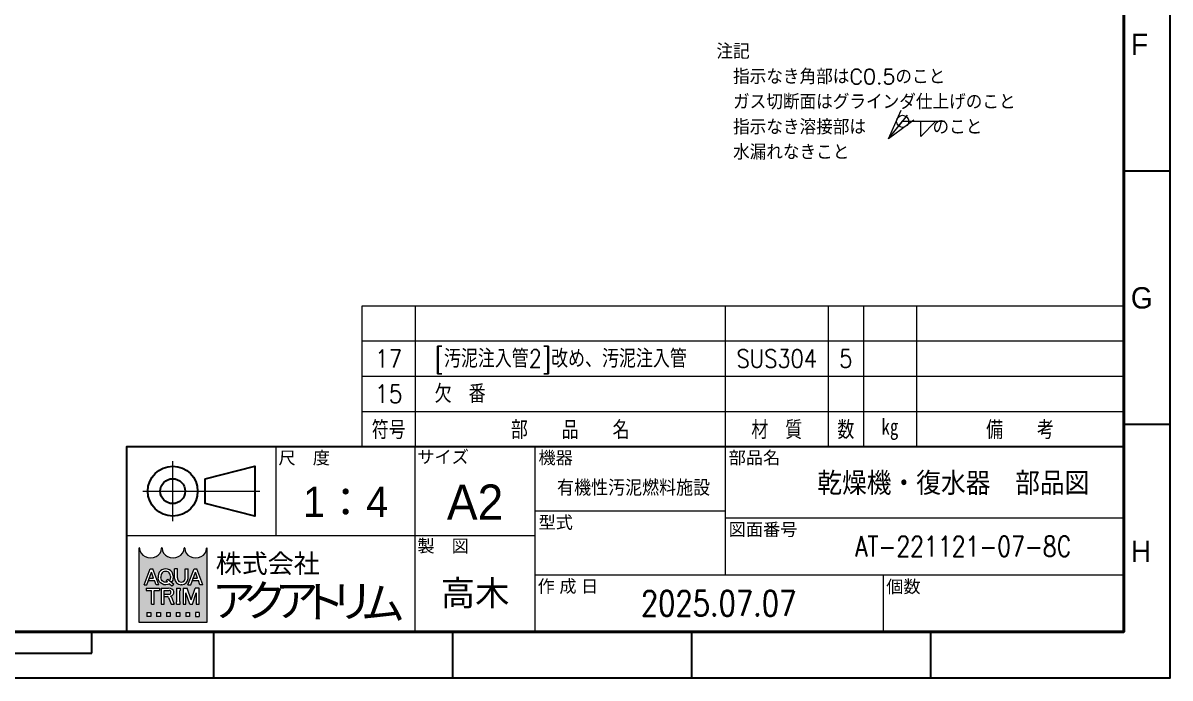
# Model space of a CAD drawing. Header units: millimetres. Extents: x -7 to 4834, y -34 to 1682.
# Drawn here: x 3923 to 4834, y 27 to 547 of the extents above; entities that cross this region are included whole.
import ezdxf
from ezdxf.enums import TextEntityAlignment as Align

# ---------------------------------------------------------------- set-up
doc = ezdxf.new("R2010")
doc.units = ezdxf.units.MM
doc.header["$LTSCALE"] = 1.6
for name, color, linetype, lineweight in [('02_細線', 5, 'Continuous', 13), ('07_TEXT', 3, 'Continuous', 13), ('08_DIM', 3, 'Continuous', 13), ('99_図枠', 7, 'Continuous', 40)]:
    doc.layers.add(name, color=color, linetype=linetype, lineweight=lineweight)
doc.styles.add('KSS_TXT', font='txt.shx', dxfattribs={"bigfont": 'extfont2.shx'})
doc.styles.add('MS_G', font='MS Gothic.ttf')
doc.styles.get("Standard").update_dxf_attribs({"font": 'txt.shx', "bigfont": 'extfont2.shx'})
doc.styles.add('寸法用', font='simplex.shx', dxfattribs={"width": 0.8, "bigfont": '@extfont2.shx'})
doc.styles.add('表題用', font='MS PGothic.ttf')
doc.dimstyles.new('KSS_DIM', dxfattribs={"dimscale": 4, "dimtxt": 3, "dimasz": 2.5, "dimexe": 1.25, "dimexo": 0.625, "dimtad": 1, "dimdsep": 46, "dimtxsty": 'KSS_TXT', "dimblk": 'OPEN30', "dimcen": 0, "dimazin": 2, "dimtfac": 0.75, "dimtmove": 0, "dimatfit": 3, "dimldrblk": 'OPEN30', "dimfxl": 1.25, "dimtolj": 1, "dimarcsym": 0})

# ---------------------------------------------------------------- blocks, each defined once
blk = doc.blocks.new('Weld-line')
blk.add_line((0, 0), (1, 0))
blk = doc.blocks.new('Weld10-s5')
blk.add_circle((0, 0), 2)
blk = doc.blocks.new('Weld10-a1')
for p, q in [((5, 0), (0, 5)), ((0, 5), (0, 0)), ((0, 0), (5, 0))]:
    blk.add_line(p, q)
at = {"width": 0.9}
blk.add_attdef('S', text='', height=2.799999999999999, dxfattribs=at).set_placement((-2, 1), align=Align.RIGHT)
blk.add_attdef('L', (8, 1), '', height=2.799999999999999, dxfattribs=at)
blk = doc.blocks.new('_Open30')
at = {"color": 0, "linetype": 'ByBlock', "lineweight": -2}
for p, q in [((-1, 0.26794919), (0, 0)), ((0, 0), (-1, -0.26794919)), ((0, 0), (-1, 0))]:
    blk.add_line(p, q, dxfattribs=at)
blk = doc.blocks.new('Jis_w20130906110600')
blk.add_blockref('Weld10-s5', (0, 0))
at = {"xscale": -1, "rotation": 180}
blk.add_blockref('Weld10-a1', (6, 0), dxfattribs=at)
at = {"layer": '08_DIM', "xscale": 14, "yscale": 14, "zscale": 14}
blk.add_blockref('Weld-line', (0, 0), dxfattribs=at)
at = {"style": 'KSS_TXT', "flags": 1}
blk.add_attdef('JISINFO', (0, 0), '', height=3, dxfattribs=at)
at = {"layer": '08_DIM'}
blk.add_leader([(-4.630805428080293, -5.765361229938434), (0, 0)], dimstyle='KSS_DIM', dxfattribs=at)

msp = doc.modelspace()

# ---------------------------------------------------------------- hatches: boundary and pattern name
at = {"layer": '99_図枠', "lineweight": 5}
h = msp.add_hatch(color=256, dxfattribs=at)
h.dxf.hatch_style = 1
edge = h.paths.add_edge_path()
edge.add_arc((4069.039068235596, 129.9200629039132), 0.2561589359989651, 90, 180)
edge.add_ellipse((4060.073505475633, 129.9200629039132), major_axis=(-8.709403823964816, 0), ratio=0.8823529411764706, start_angle=360, end_angle=540, ccw=False)
edge.add_arc((4051.107942715669, 129.9200629039132), 0.2561589359989651, 3.187317984128254, 180.000000000026)
edge.add_ellipse((4042.142379955705, 129.9200629039132), major_axis=(-8.709403823964816, 0), ratio=0.8823529411764706, start_angle=360, end_angle=540, ccw=False)
edge.add_arc((4033.176817195741, 129.9200629039132), 0.2561589359989651, 3.187317984128254, 180)
edge.add_ellipse((4024.211254435777, 129.9200629039132), major_axis=(-8.709403823964816, 0), ratio=0.8823529411764706, start_angle=360, end_angle=540, ccw=False)
edge.add_arc((4015.245691675814, 129.9200629039132), 0.2561589359989652, 3.187317984128254, 90)
edge.add_line((4015.245691675814, 130.1762218399126), (4015.245691675814, 71.00350762415155))
edge.add_line((4015.245691675814, 71.0035076241511), (4069.039068235596, 71.0035076241511))
edge.add_line((4069.039068235596, 71.0035076241511), (4069.039068235596, 130.1762218399099))
h.paths.add_polyline_path([(4023.919935443198, 113.5734798904195), (4026.043802816472, 113.5734798904195), (4030.873524657811, 100.827011235111), (4030.873524657811, 100.7655330904726), (4028.574187582719, 100.7655330904726), (4027.371825099499, 104.1421575098829), (4022.643144947371, 104.1421575098829), (4023.336372415573, 106.0889654234743), (4026.678597631296, 106.0889654234743), (4024.981869129835, 110.85393020831), (4021.389550676955, 100.7655330904726), (4019.090213601859, 100.7655330904726), (4019.090213601859, 100.827011235111)], flags=16)
edge = h.paths.add_edge_path(flags=16)
edge.add_ellipse((4036.218895160256, 107.9379832984432), major_axis=(-5.891655527976199, 0), ratio=0.9565217391304344, start_angle=180, end_angle=360, ccw=False)
edge.add_line((4042.11055068823, 107.9379832984432), (4042.11055068823, 106.401029682449))
edge.add_ellipse((4036.218895160256, 106.401029682449), major_axis=(-5.891655527976199, 0), ratio=0.9565217391304344, start_angle=143.3326496303211, end_angle=180, ccw=False)
edge.add_line((4040.868238709614, 102.9396354247947), (4039.217513730249, 104.2998512283197))
edge.add_ellipse((4036.218895160256, 106.5517486900644), major_axis=(3.756791187583959, 0), ratio=0.9950358206786507, start_angle=-36.90575420383822, end_angle=0)
edge.add_line((4039.975681631745, 106.5516035728196), (4039.975681631745, 107.7872642908278))
edge.add_ellipse((4036.218895160256, 107.7872642908278), major_axis=(3.756786471490809, 0), ratio=0.9947182625257319, start_angle=360, end_angle=540)
edge.add_line((4032.462108688764, 107.7872642908278), (4032.462108688764, 106.5516169486964))
edge.add_ellipse((4036.218895160256, 106.5517486900644), major_axis=(3.756791187583959, 0), ratio=0.9950358206786507, start_angle=-180, end_angle=-65.65102224368972)
edge.add_line((4037.761404914962, 103.1432399160876), (4036.715450410638, 104.1612041036273))
edge.add_line((4036.715450410635, 104.161204103626), (4037.850095601249, 105.366039274124))
edge.add_line((4037.850095601249, 105.3660392741258), (4042.594319537134, 101.4567458099113))
edge.add_line((4042.594319537134, 101.45674580991), (4041.111793470164, 99.88250959805691))
edge.add_line((4041.111793470164, 99.88250959805737), (4039.330842129596, 101.6158017029706))
edge.add_ellipse((4036.218895160256, 106.401029682449), major_axis=(-5.891655527976199, 0), ratio=0.9565217391304344, start_angle=0, end_angle=123.03690204376659, ccw=False)
edge.add_line((4030.327239632279, 106.401029682449), (4030.327239632279, 107.9379832984432))
h.paths.add_polyline_path([(4031.254489444671, 98.20394373048293), (4031.254489444671, 96.41083117848939), (4027.412105404688, 96.41083117848939, 0.4142135623730951), (4027.155946468687, 96.15467224249005), (4027.155946468687, 85.39599693053242), (4024.850516044698, 85.39599693053242), (4024.850516044698, 96.15467224249005, 0.4142135623730951), (4024.594357108699, 96.41083117848939), (4020.751973068714, 96.41083117848939), (4020.751973068714, 98.20394373048293)], flags=16)
edge = h.paths.add_edge_path(flags=16)
edge.add_line((4032.714553760301, 98.20394373048293), (4038.606209288276, 98.20394373048293))
edge.add_ellipse((4038.606209288274, 94.8347058867821), major_axis=(-4.134945875879029, 8e-16), ratio=0.8148203011203055, start_angle=115.67070175402901, end_angle=270, ccw=False)
edge.add_arc((4039.240313924067, 90.26865028854263), 1.674818033710891, 22.272952259934925, 58.5531130129101, ccw=False)
edge.add_line((4040.79017168399, 90.90343873364691), (4042.997314100151, 85.49846050493397))
edge.add_line((4042.997314100154, 85.49846050493397), (4042.997314100154, 85.39599693053378))
edge.add_line((4042.997314100154, 85.39599693053242), (4040.512572420964, 85.39599693053242))
edge.add_line((4040.512572420964, 85.39599693053242), (4038.562707183634, 90.82347840580451))
edge.add_arc((4037.612201862827, 90.44083229908574), 1.024635743995869, 21.92829786654814, 90)
edge.add_line((4037.612201862827, 91.46546804307945), (4035.096831865089, 91.46546804307945))
edge.add_line((4035.096831865089, 91.46546804307945), (4035.096831865089, 93.25858059507345))
edge.add_line((4035.096831865089, 93.2585805950748), (4038.913600011474, 93.2585805950748))
edge.add_arc((4038.858641556915, 94.8347058867821), 1.577083183248921, 271.9970571044072, 448.0029428955928)
edge.add_line((4038.913600011476, 96.41083117848939), (4035.01998418429, 96.41083117848939))
edge.add_line((4035.01998418429, 96.41083117848939), (4035.01998418429, 85.39599693053287))
edge.add_line((4035.01998418429, 85.39599693053242), (4032.714553760301, 85.39599693053242))
edge.add_line((4032.714553760301, 85.39599693053242), (4032.714553760301, 98.20394373048157))
h.paths.add_polyline_path([(4043.294672027805, 113.5734798904195), (4045.600102451796, 113.5734798904195), (4045.600102451796, 106.401029682449, 0.175030561155744), (4046.617122088757, 103.4654910218851, 0.2571496110314638), (4050.730897278811, 103.4654910218851, 0.1750305611562702), (4051.747916915771, 106.4010296824581), (4051.747916915771, 113.5734798904195), (4054.053347339762, 113.5734798904195), (4054.053347339762, 105.93763210008, -0.3793912406243967), (4049.058248087784, 100.7655330904726), (4048.289771279782, 100.7655330904726, -0.3793912406243716), (4043.294672027805, 105.93763210008)], flags=16)
h.paths.add_polyline_path([(4044.939890054025, 98.20394373048293), (4047.757638350016, 98.20394373048293), (4047.757638350016, 96.41083117848939, 0.4142135623730951), (4047.501479414017, 96.15467224249005), (4047.501479414017, 87.44526841852348, 0.4142135623730951), (4047.757638350016, 87.18910948252778), (4047.757638350016, 85.39599693053242), (4044.939890054025, 85.39599693053242), (4044.939890054025, 87.18910948252778, 0.4142135623730951), (4045.196048990026, 87.44526841852348), (4045.196048990026, 96.15467224249005, 0.4142135623730951), (4044.939890054025, 96.41083117848939)], flags=16)
h.paths.add_polyline_path([(4050.065564898963, 98.20394373048293), (4053.410895413704, 98.20394373048293), (4056.469538298937, 88.90173421761938), (4059.528181184171, 98.20394373048293), (4062.875634602981, 98.20394373048293), (4062.875634602981, 85.39599693053242), (4060.570204178992, 85.39599693053242), (4060.570204178992, 94.3615596904965), (4057.622253510933, 85.39599693053242), (4055.316823086942, 85.39599693053242), (4052.368872418883, 94.3615596904965), (4052.370995322955, 85.39599693053242), (4050.065564898963, 85.39599693053242)], flags=16)
h.paths.add_polyline_path([(4058.753274966937, 113.5734798904195), (4060.87714234021, 113.5734798904195), (4065.706864181549, 100.827011235111), (4065.706864181549, 100.7655330904726), (4063.407527106456, 100.7655330904726), (4062.205164623235, 104.1421575098829), (4057.476484471109, 104.1421575098829), (4058.169711939312, 106.0889654234743), (4061.511937155033, 106.0889654234743), (4059.815208653572, 110.85393020831), (4056.22289020069, 100.7655330904726), (4053.923553125595, 100.7655330904726), (4053.923553125595, 100.827011235111)], flags=16)
h.paths.add_polyline_path([(4021.393506139789, 78.68827570412031), (4024.467413371776, 78.68827570412031), (4024.467413371776, 75.6143684721337), (4021.393506139789, 75.6143684721337)], flags=16)
h.paths.add_polyline_path([(4029.078274219759, 78.68827570412031), (4032.152181451745, 78.68827570412031), (4032.152181451745, 75.6143684721337), (4029.078274219759, 75.6143684721337)], flags=16)
h.paths.add_polyline_path([(4036.763042299726, 78.68827570412031), (4039.836949531714, 78.68827570412031), (4039.836949531714, 75.6143684721337), (4036.763042299726, 75.6143684721337)], flags=16)
h.paths.add_polyline_path([(4044.447810379695, 78.68827570412031), (4047.521717611684, 78.68827570412031), (4047.521717611684, 75.6143684721337), (4044.447810379695, 75.6143684721337)], flags=16)
h.paths.add_polyline_path([(4052.132578459664, 78.68827570412031), (4055.20648569165, 78.68827570412031), (4055.20648569165, 75.6143684721337), (4052.132578459664, 75.6143684721337)], flags=16)
h.paths.add_polyline_path([(4059.817346539634, 78.68827570412031), (4062.89125377162, 78.68827570412031), (4062.89125377162, 75.6143684721337), (4059.817346539634, 75.6143684721337)], flags=16)

# ---------------------------------------------------------------- linework, layer by layer
at = {"layer": '02_細線'}
for p, q in [((4192.386789280605, 210.5773844449086), (4192.386789280605, 322.5659540313445)), ((4192.386789280605, 322.5659540313445), (4797.210781580154, 322.5659540313445)), ((4234.382498754134, 322.5659540313445), (4234.382498754134, 210.5773844449086)), ((4480.719250362027, 322.5659540313445), (4480.719250362027, 210.5773844449086)), ((4562.487361635132, 322.5659540313445), (4562.487361635132, 210.5773844449086)), ((4590.484501284154, 322.5659540313445), (4590.484501284154, 210.5773844449086)), ((4632.480210757687, 322.5659540313445), (4632.480210757687, 210.5773844449086)), ((4192.386789280605, 294.5688123867967), (4797.210781580154, 294.5688123867967)), ((4192.386789280605, 266.5716707422344), (4797.210781580154, 266.5716707422344)), ((4192.386789280605, 238.574529097672), (4797.210781580154, 238.574529097672))]:
    msp.add_line(p, q, dxfattribs=at)
at = {"layer": '99_図枠', "lineweight": 25}
for p, q in [((4833.982210151431, 429.5413415868806), (4797.210781580154, 429.5413415868806)), ((4833.982210151431, 228.1307915876951), (4797.210781580154, 228.1307915876951)), ((3977.547353012037, 46.52024158842869), (3977.547353012037, 63.49167015978856)), ((4074.454210154501, 26.88464158199895), (4074.454210154501, 63.49167015978856)), ((4264.336210153733, 26.72024158850764), (4264.336210153733, 63.49167015978856)), ((4264.336210153733, 26.88464158199895), (4264.336210153733, 63.49167015978856)), ((4454.218210152965, 26.88464158199895), (4454.218210152965, 63.49167015978856)), ((4644.100210152198, 26.88464158199895), (4644.100210152198, 63.49167015978856)), ((3411.833067300034, 46.52024158842869), (3977.547353012037, 46.52024158842869))]:
    msp.add_line(p, q, dxfattribs=at)
at = {"layer": '99_図枠', "lineweight": 13}
for p, q in [((4124.010781582871, 139.8630987309043), (4124.010781582871, 210.5773844449086)), ((4234.325067296711, 63.49167015978856), (4234.325067296711, 210.5773844449086)), ((4329.639353010552, 63.49167015978856), (4329.639353010552, 210.5773844449086)), ((4480.686955307825, 210.5773844449086), (4480.686955307825, 108.7488130167476)), ((4041.840781583203, 151.4602415880053), (4041.840781583203, 198.980241587813)), ((4018.080781583299, 175.2202415879055), (4111.140781582922, 175.2202415879055)), ((4329.639353010552, 159.663098730829), (4480.686955307825, 159.663098730829)), ((4480.686955307825, 154.0059558737048), (4797.210781580154, 154.0059558737048)), ((4329.639353010552, 139.8630987309043), (4005.21078158335, 139.8630987309043)), ((4329.639353010552, 108.7488130167476), (4797.210781580154, 108.7488130167476)), ((4606.182210152311, 108.7488130167476), (4606.182210152311, 63.49167015978856))]:
    msp.add_line(p, q, dxfattribs=at)
at = {"layer": '99_図枠', "lineweight": 5}
for p, q in [((4015.245691675814, 71.0035076241511), (4015.245691675814, 130.1762218399126)), ((4069.039068235596, 130.1762218399126), (4069.039068235596, 71.0035076241511)), ((4019.090213601859, 100.827011235111), (4023.919935443198, 113.5734798904195)), ((4021.389550676955, 100.7655330904726), (4024.981869129835, 110.85393020831)), ((4023.919935443198, 113.5734798904195), (4026.043802816472, 113.5734798904195)), ((4026.678597631296, 106.0889654234743), (4024.981869129835, 110.85393020831)), ((4030.873524657811, 100.827011235111), (4026.043802816472, 113.5734798904195)), ((4043.294672027805, 105.93763210008), (4043.294672027805, 113.5734798904195)), ((4045.600102451796, 113.5734798904195), (4043.294672027805, 113.5734798904195)), ((4045.600102451796, 106.401029682449), (4045.600102451796, 113.5734798904195)), ((4051.747916915771, 106.401029682449), (4051.747916915771, 113.5734798904195)), ((4051.747916915771, 113.5734798904195), (4054.053347339762, 113.5734798904195)), ((4053.923553125595, 100.827011235111), (4058.753274966937, 113.5734798904195)), ((4054.053347339762, 105.93763210008), (4054.053347339762, 113.5734798904195)), ((4056.22289020069, 100.7655330904726), (4059.815208653572, 110.85393020831)), ((4058.753274966937, 113.5734798904195), (4060.87714234021, 113.5734798904195)), ((4061.511937155033, 106.0889654234743), (4059.815208653572, 110.85393020831)), ((4065.706864181549, 100.827011235111), (4060.87714234021, 113.5734798904195)), ((4019.090213601859, 100.7655330904726), (4019.090213601859, 100.827011235111)), ((4019.090213601859, 100.827011235111), (4019.090213601859, 100.827011235111)), ((4019.090213601859, 100.7655330904726), (4019.090213601859, 100.827011235111)), ((4019.090213601859, 100.7655330904726), (4021.389550676955, 100.7655330904726)), ((4022.643144947371, 104.1421575098829), (4023.336372415573, 106.0889654234743)), ((4022.643144947371, 104.1421575098829), (4027.371825099499, 104.1421575098829)), ((4023.336372415573, 106.0889654234743), (4026.678597631296, 106.0889654234743)), ((4028.574187582719, 100.7655330904726), (4027.371825099499, 104.1421575098829)), ((4030.873524657811, 100.7655330904726), (4028.574187582719, 100.7655330904726)), ((4030.327239632279, 107.9379832984432), (4030.327239632279, 106.401029682449)), ((4030.873524657811, 100.7655330904726), (4030.873524657811, 100.827011235111)), ((4032.462108688764, 107.7872642908278), (4032.462108688764, 106.5577013980328)), ((4036.715450410635, 104.161204103626), (4037.850095601249, 105.3660392741258)), ((4036.715450410635, 104.161204103626), (4037.761404914962, 103.1432399160876)), ((4037.850095601249, 105.3660392741258), (4042.594319537134, 101.45674580991)), ((4039.217513730249, 104.2998512283211), (4040.868238709614, 102.9396354247947)), ((4039.330842129599, 101.615801702972), (4041.111793470164, 99.88250959805737)), ((4039.975681631745, 107.7872642908278), (4039.975681631745, 106.5577013980328)), ((4041.111793470164, 99.88250959805737), (4042.594319537134, 101.45674580991)), ((4042.11055068823, 107.9379832984432), (4042.11055068823, 106.401029682449)), ((4049.058248087781, 100.7655330904726), (4048.289771279786, 100.7655330904726)), ((4053.923553125595, 100.7655330904726), (4053.923553125595, 100.827011235111)), ((4053.923553125595, 100.827011235111), (4053.923553125595, 100.827011235111)), ((4053.923553125595, 100.7655330904726), (4053.923553125595, 100.827011235111)), ((4053.923553125595, 100.7655330904726), (4056.22289020069, 100.7655330904726)), ((4057.476484471109, 104.1421575098829), (4058.169711939312, 106.0889654234743)), ((4057.476484471109, 104.1421575098829), (4062.205164623235, 104.1421575098829)), ((4058.169711939312, 106.0889654234743), (4061.511937155033, 106.0889654234743)), ((4063.407527106456, 100.7655330904726), (4062.205164623235, 104.1421575098829)), ((4065.706864181549, 100.7655330904726), (4063.407527106456, 100.7655330904726)), ((4065.706864181549, 100.7655330904726), (4065.706864181549, 100.827011235111)), ((4020.751973068714, 98.20394373048293), (4031.254489444671, 98.20394373048293)), ((4020.751973068714, 98.20394373048293), (4020.751973068714, 96.41083117848939)), ((4020.751973068714, 96.41083117848939), (4024.594357108699, 96.41083117848939)), ((4024.850516044698, 85.39599693053242), (4024.850516044698, 96.15467224249005)), ((4027.155946468687, 85.39599693053242), (4027.155946468687, 96.15467224249005)), ((4027.412105404688, 96.41083117848939), (4031.254489444671, 96.41083117848939)), ((4031.254489444671, 98.20394373048293), (4031.254489444671, 96.41083117848939)), ((4032.714553760301, 98.20394373048293), (4032.714553760301, 85.39599693053242)), ((4032.714553760301, 98.20394373048293), (4038.606209288274, 98.20394373048293)), ((4035.01998418429, 85.39599693053242), (4035.01998418429, 96.41083117848939)), ((4035.01998418429, 96.41083117848939), (4038.913600011476, 96.41083117848939)), ((4035.096831865089, 91.46546804307945), (4035.096831865089, 93.2585805950748)), ((4035.096831865089, 93.2585805950748), (4038.913600011476, 93.2585805950748)), ((4035.096831865089, 91.46546804307945), (4037.612201862827, 91.46546804307945)), ((4044.939890054025, 98.20394373048293), (4047.757638350016, 98.20394373048293)), ((4044.939890054025, 98.20394373048293), (4044.939890054025, 96.41083117848939)), ((4045.196048990026, 87.44526841852348), (4045.196048990026, 96.15467224249005)), ((4047.501479414017, 87.44526841852348), (4047.501479414017, 96.15467224249005)), ((4047.757638350016, 98.20394373048293), (4047.757638350016, 96.41083117848939)), ((4050.065564898963, 98.20394373048293), (4050.065564898963, 85.39599693053242)), ((4050.065564898963, 98.20394373048293), (4053.410895413704, 98.20394373048293)), ((4052.370995322955, 85.39599693053242), (4052.368872418883, 94.3615596904965)), ((4055.316823086942, 85.39599693053242), (4052.368872418883, 94.3615596904965)), ((4056.469538298937, 88.90173421761938), (4053.410895413704, 98.20394373048293)), ((4056.469538298937, 88.90173421761938), (4059.528181184171, 98.20394373048293)), ((4057.622253510933, 85.39599693053242), (4060.570204178992, 94.3615596904965)), ((4062.875634602981, 98.20394373048293), (4059.528181184171, 98.20394373048293)), ((4060.570204178992, 94.3615596904965), (4060.570204178992, 85.39599693053242)), ((4062.875634602981, 85.39599693053242), (4062.875634602981, 98.20394373048293)), ((4024.850516044698, 85.39599693053242), (4027.155946468687, 85.39599693053242)), ((4032.714553760301, 85.39599693053242), (4035.01998418429, 85.39599693053242)), ((4038.562707183635, 90.82347840580586), (4040.512572420964, 85.39599693053242)), ((4040.512572420964, 85.39599693053242), (4042.997314100154, 85.39599693053242)), ((4040.79017168399, 90.90343873364873), (4042.997314100154, 85.49846050493397)), ((4042.997314100154, 85.49846050493397), (4042.997314100154, 85.39599693053242)), ((4044.939890054025, 85.39599693053242), (4044.939890054025, 87.18910948252778)), ((4044.939890054025, 85.39599693053242), (4047.757638350016, 85.39599693053242)), ((4047.757638350016, 85.39599693053242), (4047.757638350016, 87.18910948252778)), ((4050.065564898963, 85.39599693053242), (4052.370995322955, 85.39599693053242)), ((4055.316823086942, 85.39599693053242), (4057.622253510933, 85.39599693053242)), ((4060.570204178992, 85.39599693053242), (4062.875634602981, 85.39599693053242)), ((4021.393506139789, 78.68827570412031), (4024.467413371776, 78.68827570412031)), ((4021.393506139789, 78.68827570412031), (4021.393506139789, 75.6143684721337)), ((4024.467413371776, 75.6143684721337), (4021.393506139789, 75.6143684721337)), ((4024.467413371776, 78.68827570412031), (4024.467413371776, 75.6143684721337)), ((4029.078274219759, 78.68827570412031), (4032.152181451745, 78.68827570412031)), ((4029.078274219759, 78.68827570412031), (4029.078274219759, 75.6143684721337)), ((4032.152181451745, 75.6143684721337), (4029.078274219759, 75.6143684721337)), ((4032.152181451745, 78.68827570412031), (4032.152181451745, 75.6143684721337)), ((4036.763042299726, 78.68827570412031), (4039.836949531714, 78.68827570412031)), ((4036.763042299726, 78.68827570412031), (4036.763042299726, 75.6143684721337)), ((4039.836949531714, 75.6143684721337), (4036.763042299726, 75.6143684721337)), ((4039.836949531714, 78.68827570412031), (4039.836949531714, 75.6143684721337)), ((4044.447810379695, 78.68827570412031), (4047.521717611684, 78.68827570412031)), ((4044.447810379695, 78.68827570412031), (4044.447810379695, 75.6143684721337)), ((4047.521717611684, 75.6143684721337), (4044.447810379695, 75.6143684721337)), ((4047.521717611684, 78.68827570412031), (4047.521717611684, 75.6143684721337)), ((4052.132578459664, 78.68827570412031), (4055.20648569165, 78.68827570412031)), ((4052.132578459664, 78.68827570412031), (4052.132578459664, 75.6143684721337)), ((4055.20648569165, 75.6143684721337), (4052.132578459664, 75.6143684721337)), ((4055.20648569165, 78.68827570412031), (4055.20648569165, 75.6143684721337)), ((4062.89125377162, 78.68827570412031), (4059.817346539634, 78.68827570412031)), ((4059.817346539634, 78.68827570412031), (4059.817346539634, 75.6143684721337)), ((4059.817346539634, 75.6143684721337), (4062.89125377162, 75.6143684721337)), ((4062.89125377162, 78.68827570412031), (4062.89125377162, 75.6143684721337)), ((4069.039068235596, 71.0035076241511), (4015.245691675814, 71.0035076241511))]:
    msp.add_line(p, q, dxfattribs=at)
at = {"layer": '99_図枠'}
msp.add_lwpolyline([(2665.599353017336, 63.49167015978856), (4797.210781580154, 63.49167015978856), (4797.210781580154, 1601.233213010713), (2665.599353017336, 1601.233213010713)], close=True, dxfattribs=at)
at = {"layer": '99_図枠', "lineweight": 25}
msp.add_lwpolyline([(4005.21078158335, 63.49167015978856), (4797.210781580154, 63.49167015978856), (4797.210781580154, 210.5773844449086), (4005.21078158335, 210.5773844449086)], close=True, dxfattribs=at)
msp.add_lwpolyline([(4067.5807815831, 185.120241587867), (4107.180781582941, 195.0202415878266), (4107.180781582941, 155.4202415879899), (4067.5807815831, 165.3202415879477), (4067.5807815831, 185.120241587867)], dxfattribs=at)
for radius in [19.79999999992, 9.89999999996]:
    msp.add_circle((4041.840781583203, 175.2202415879055), radius, dxfattribs=at)
at = {"layer": '99_図枠', "lineweight": 5}
for centre, radius, start, end in [((4015.245691675814, 129.9200629039132), 0.2561589359989651, 0, 90), ((4033.176817195741, 129.9200629039132), 0.2561589359989651, 0, 180), ((4033.176817195741, 129.9200629039132), 0.2561589359989651, 0, 90), ((4051.107942715669, 129.9200629039132), 0.2561589359989651, 0, 180), ((4069.039068235596, 129.9200629039132), 0.2561589359989651, 90, 180), ((4048.709815966908, 106.1693308912654), 5.420098542558597, 182.4500309922611, 265.5552572885242), ((4050.173054456605, 106.3413894878249), 4.573340900382641, 179.2527938813866, 218.96457184684), ((4048.674009683784, 107.2004257116878), 4.263862534800127, 241.1577278083493, 298.8422721916507), ((4048.63820340066, 106.1693308912654), 5.420098542558597, 274.4447427114758, 357.5499690077389), ((4047.174964910961, 106.3413894878249), 4.573340900382127, 321.0354281531599, 0.7472061186133577), ((4024.594357108699, 96.15467224249005), 0.2561589359989651, 0, 90), ((4027.412105404688, 96.15467224249005), 0.2561589359989651, 90, 180), ((4037.612201862827, 90.44083229908574), 1.024635743995859, 21.92829786657376, 90), ((4038.858641556915, 94.8347058867821), 1.577083183248921, 271.997057104354, 88.00294289554164), ((4039.240313924067, 90.26865028854263), 1.674818033710919, 22.27295226000676, 58.55311301289152), ((4044.939890054025, 96.15467224249005), 0.2561589359989651, 0, 90), ((4047.757638350016, 96.15467224249005), 0.2561589359989651, 90, 180), ((4044.939890054025, 87.44526841852348), 0.2561589359989651, 270, 0), ((4047.757638350016, 87.44526841852348), 0.2561589359989651, 180, 270)]:
    msp.add_arc(centre, radius, start, end, dxfattribs=at)
for centre, major_axis, ratio, start_param, end_param in [((4024.211254435777, 129.9200629039132), (-8.709403823964816, 0), 0.8823529411764706, 6.283185307179585, 9.424777960769381), ((4042.142379955705, 129.9200629039132), (-8.709403823964816, 0), 0.8823529411764706, 6.283185307179585, 9.424777960769381), ((4060.073505475633, 129.9200629039132), (-8.709403823964816, 0), 0.8823529411764706, 6.283185307179585, 9.424777960769381), ((4036.218895160256, 107.9379832984432), (-5.891655527976199, 0), 0.9565217391304344, 3.141592653589792, 6.283185307179585), ((4036.218895160256, 107.7872642908278), (3.756786471490809, 0), 0.9947182625257319, 6.283185307179585, 9.424777960769381), ((4038.606209288274, 94.8347058867821), (-4.134945875879029, 8e-16), 0.8148203011203053, 1.944069452961234, 4.712388980384688)]:
    msp.add_ellipse(centre, major_axis=major_axis, ratio=ratio, start_param=start_param, end_param=end_param, dxfattribs=at)
at = {"layer": '99_図枠', "lineweight": 5, "extrusion": (0, 0, -1)}
for centre, major_axis, ratio, start_param, end_param in [((4036.218895160256, 106.401029682449), (-5.891655527976199, 0), 0.9565217391304344, 4.155914751220672, 6.283185307179585), ((4036.218895160256, 106.5517486900644), (3.756791187583959, 0), 0.9950358206786507, 7.430878021738926, 9.424777960769381), ((4036.218895160256, 106.5517486900644), (3.756791187583959, 0), 0.9950358206786507, 6.283185307179585, 6.929703490574294), ((4036.218895160256, 106.401029682449), (-5.891655527976199, 0), 0.9565217391304344, 3.141592653589792, 3.802980717498313)]:
    msp.add_ellipse(centre, major_axis=major_axis, ratio=ratio, start_param=start_param, end_param=end_param, dxfattribs=at)
at = {"layer": 'Defpoints'}
msp.add_lwpolyline([(2555.398210151431, 26.88464158199895), (4833.982210151431, 26.88464158199895), (4833.982210151431, 1638.004641581994), (2555.398210151431, 1638.004641581994)], close=True, dxfattribs=at)

# ---------------------------------------------------------------- block references
at = {"layer": '08_DIM', "xscale": 2.399999999999999, "yscale": 2.399999999999999, "zscale": 2.399999999999999}
msp.add_blockref('Jis_w20130906110600', (4621.569909901807, 469.1047279682387), dxfattribs=at)

# ---------------------------------------------------------------- texts
for tag, height, style, width, p in [('17', 13.99857157432914, '寸法用', 0.9, (4213.384644017369, 280.5702400604005)), ('SUS304', 14.4, 'KSS_TXT', 0.85, (4521.603305998567, 280.5702400603968)), ('5', 14.4, 'KSS_TXT', 0.85, (4576.485931459643, 280.5702400603968)), ('15', 14.4, '寸法用', 0.9, (4213.384644017369, 252.5730984158381)), ('符号', 14.4, 'KSS_TXT', 0.85, (4213.384644017369, 224.5759567713049)), ('部\u3000\u3000品\u3000\u3000名', 14.4, 'KSS_TXT', 0.85, (4357.550874558092, 224.5759567713049)), ('材\u3000質', 14.4, 'KSS_TXT', 0.85, (4521.603305998567, 224.5759567713049)), ('数', 14.4, 'KSS_TXT', 0.85, (4576.485931459643, 224.5759567713049)), ('㎏', 14.4, 'KSS_TXT', 0.85, (4611.482356020919, 224.5759567713049)), ('備\u3000\u3000考', 14.4, 'KSS_TXT', 0.85, (4714.84549616892, 224.5759567713049)), ('乾燥機・復水器\u3000部品図', 16, '表題用', 0.9, (4661.840093104641, 182.2916701593076)), ('有機性汚泥燃料施設', 11, '表題用', 0.9, (4407.887493034545, 178.4799806829906)), ('AT-221121-07-8C', 16, '寸法用', 0.8, (4669.576415481861, 131.3773844452262)), ('2025.07.07', 20, '寸法用', 0.8, (4475.410781581431, 86.12024158826716))]:
    msp.add_attdef(tag, text='', height=height, dxfattribs=dict(style=style, width=width)).set_placement(p, align=Align.MIDDLE)
at = {"style": 'KSS_TXT', "width": 0.85}
for tag, p in [('[汚泥注入管2]改め、汚泥注入管', (4249.917605042039, 280.5702400603968)), ('欠\u3000番', (4249.917605042039, 252.5730984158381))]:
    msp.add_attdef(tag, text='', height=14.4, dxfattribs=at).set_placement(p, align=Align.MIDDLE_LEFT)
at = {"style": '表題用'}
for tag, height, p in [('1：4', 24, (4179.167924439792, 166.7345273022274)), ('高木', 20, (4281.982210153631, 94.6059558739471))]:
    msp.add_attdef(tag, text='', height=height, dxfattribs=at).set_placement(p, align=Align.MIDDLE)
at = {"layer": '07_TEXT', "ltscale": 2, "insert": (4473.696047947604, 530.6324330978501), "char_height": 11.99999999999999, "attachment_point": 1}
msp.add_mtext_dynamic_manual_height_columns('注記\\P\u3000指示なき角部はC0.5のこと\\P\u3000ガス切断面はグラインダ仕上げのこと\\P\u3000指示なき溶接部は\u3000\u3000\u3000\u3000のこと\\P\u3000水漏れなきこと', width=282.2899820809312, gutter_width=15, heights=[0], dxfattribs=at)
at = {"layer": '99_図枠', "lineweight": 13, "style": '表題用'}
for s, p in [('F', (4802.867924437272, 530.2466165864735)), ('G', (4802.867924437272, 328.8360665872879)), ('H', (4802.867924437272, 127.4255165881004))]:
    msp.add_text(s, height=16.97142857136, dxfattribs=at).set_placement(p, align=Align.MIDDLE_LEFT)
at = {"layer": '99_図枠', "style": '表題用'}
for s, p in [('尺\u3000度', (4125.804856266328, 201.720496770542)), ('サイズ', (4236.119141980167, 202.4663121001686)), ('機器', (4332.357668889311, 201.8857438090654)), ('部品名', (4483.405271186591, 201.8857438090654)), ('型式', (4332.357668889311, 150.4714580949858)), ('図面番号', (4483.405271186588, 144.8143152378634)), ('製\u3000図', (4236.119202925844, 131.7520263861697)), ('作 成 日', (4331.667520040275, 99.67697202965974)), ('個数', (4608.557097139844, 99.40040829040117))]:
    msp.add_text(s, height=10, dxfattribs=at).set_placement(p, align=Align.MIDDLE_LEFT)
msp.add_text('A2', height=28, dxfattribs=at).set_placement((4281.982210153631, 166.7345273022274), align=Align.MIDDLE)
at = {"layer": '99_図枠', "lineweight": 5, "style": 'MS_G'}
for s, height, p in [('株式会社', 15.12154285708176, (4117.277660781807, 117.7908736101944)), ('ア', 25.53860571418252, (4090.296829448877, 88.34294320648586)), ('ク', 25.53860571418252, (4114.911283838173, 88.34294320648586)), ('ア', 25.53860571418252, (4140.217498964605, 88.34294320648586)), ('ト', 25.53860571418252, (4161.292940586563, 87.26808606363375)), ('リ', 25.53860571418252, (4184.137888592193, 87.80551463505981)), ('ム', 25.53860571418252, (4208.750639305155, 86.19322892078162))]:
    msp.add_text(s, height=height, dxfattribs=at).set_placement(p, align=Align.MIDDLE_CENTER)

doc.saveas('drawing.dxf')
